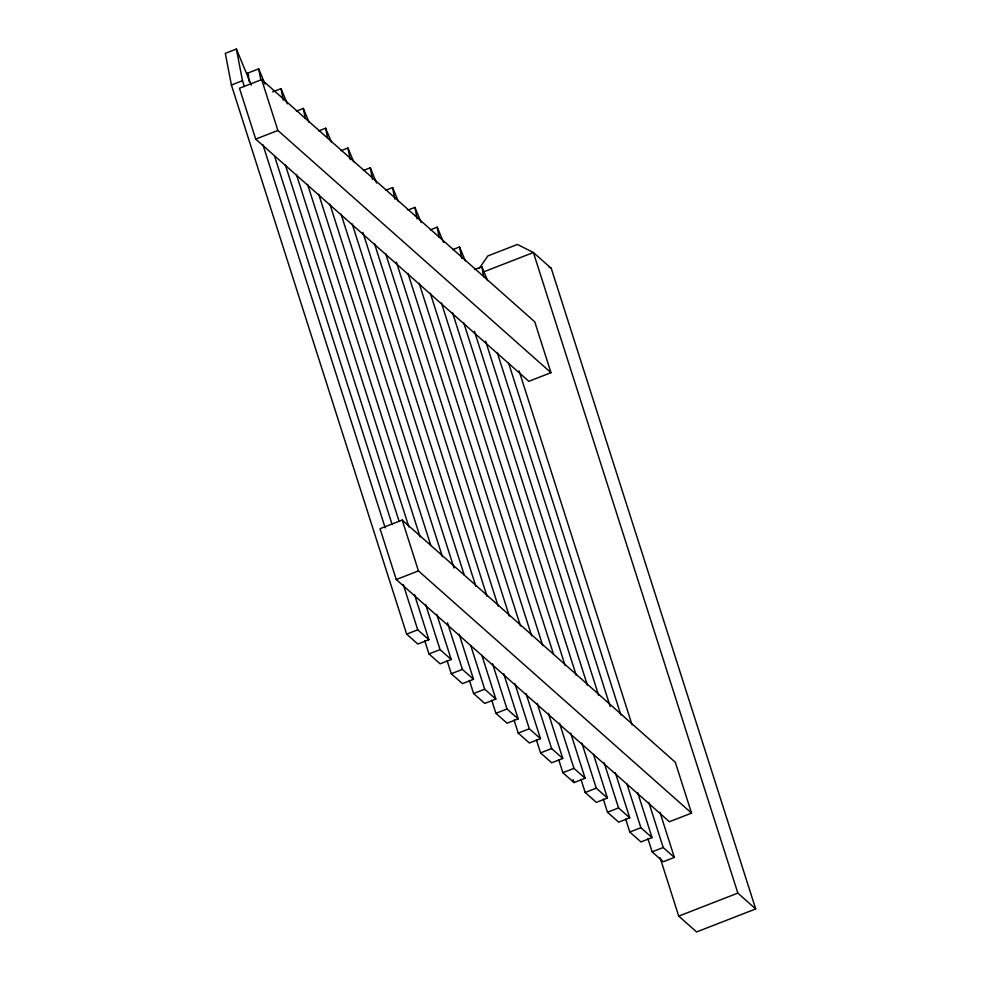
<?xml version="1.0" encoding="UTF-8"?>
<svg xmlns="http://www.w3.org/2000/svg" width="981" height="981" viewBox="0 0 981 981"><rect width="100%" height="100%" fill="white"/><g stroke="black" fill="none" stroke-linecap="round" stroke-linejoin="round"><path stroke-width="1.47" d="M479.378 268.193L487.851 255.943L517.416 244.441L533.406 252.522L551.261 268.353L755.701 908.933L696.571 931.95L678.729 916.119L660.103 857.75M251.344 85.065L236.384 49.05L225.299 53.366L231.406 85.028L406.649 634.143L417.808 644.039L428.893 639.722L414.485 594.572M249.284 81.791L247.617 73.158L258.702 68.842L265.029 84.072M231.406 85.028L242.491 80.712L236.384 49.05M261.645 79.62L239.474 88.253L255.71 139.106L528.82 381.315L550.991 372.682L534.755 321.829L261.645 79.62L277.881 130.473L550.991 372.682M272.706 91.871L281.02 88.633L287.347 103.863M296.409 111.123L303.337 108.425L309.089 122.269M255.71 139.106L277.881 130.473M318.715 130.902L325.643 128.217L331.406 142.061M341.032 150.694L347.961 147.996L353.712 161.853M363.35 170.486L370.278 167.788L376.606 183.03M385.668 190.277L392.596 187.579L398.347 201.436M407.986 210.069L414.914 207.371L421.241 222.613M430.291 229.861L437.219 227.163L443.547 242.405M452.609 249.652L459.537 246.954L465.288 260.799M474.927 269.444L481.855 266.746L487.606 280.591M482.738 272.24L533.406 252.522L737.847 893.102L755.701 908.933M402.21 520.053L380.039 528.685L396.263 579.538L669.373 821.747L691.544 813.114L675.32 762.262L402.21 520.053L418.433 570.905L691.544 813.114M396.263 579.538L418.433 570.905M406.649 634.143L417.734 629.827L428.893 639.722M428.967 653.935L440.052 649.618L451.211 659.514L440.126 663.83L428.967 653.935L424.785 640.826M451.285 673.726L462.37 669.41L473.529 679.306L462.443 683.622L451.285 673.726L447.103 660.618M473.602 693.518L484.688 689.202L495.846 699.097L484.761 703.414L473.602 693.518L469.421 680.409M495.92 713.31L507.005 708.993L518.152 718.889L507.067 723.205L495.92 713.31L491.726 700.201M518.226 733.101L529.311 728.785L540.47 738.681L529.384 742.997L518.226 733.101L514.044 719.993M540.543 752.893L551.629 748.577L562.787 758.472L551.702 762.789L540.543 752.893L536.362 739.784M562.861 772.685L573.946 768.368L585.105 778.264L574.02 782.58L562.861 772.685L558.68 759.576M585.179 792.464L596.264 788.16L607.423 798.056L596.338 802.36L585.179 792.464L580.985 779.355M607.484 812.256L618.57 807.939L629.728 817.835L618.643 822.152L607.484 812.256L603.303 799.147M629.802 832.047L640.887 827.731L652.046 837.627L640.961 841.943L629.802 832.047L625.62 818.939M652.12 851.839L663.205 847.523L674.364 857.419L663.279 861.735L652.12 851.839L647.938 838.73M678.729 916.119L737.847 893.102M548.771 266.746L551.261 268.353M247.617 73.158L248.769 75.929M519.108 370.928L632.058 724.873M659.955 812.268L674.364 857.419M508.416 362.492L620.899 714.977M648.797 802.372L663.205 847.523M497.257 352.596L610.207 706.541M637.638 792.476L652.046 837.627M485.632 341.241L598.594 695.186M626.945 784.04L640.887 827.731M474.473 331.345L587.435 685.29M615.32 772.685L629.728 817.835M463.78 322.908L576.276 675.394M604.161 762.789L618.57 807.939M452.621 313.013L565.117 665.498M593.468 754.352L607.423 798.056M441.462 303.117L553.492 654.155M581.856 742.997L596.264 788.16M430.303 293.221L542.8 645.719M570.697 733.101L585.105 778.264M419.157 283.325L531.641 635.823M559.538 723.205L573.946 768.368M573.088 779.662L574.02 782.58M407.998 273.441L520.482 625.927M548.379 713.322L562.787 758.472M396.373 262.086L509.323 616.031M537.22 703.426L551.629 748.577M385.68 253.65L498.176 606.135M526.061 693.53L540.47 738.681M374.521 243.754L487.017 596.24M514.902 683.634L529.311 728.785M362.896 232.399L475.859 586.344M503.744 673.739L518.152 718.889M352.204 223.962L464.234 574.989M492.585 663.843L507.005 708.993M341.045 214.066L454.007 568.011M481.892 655.406L495.846 699.097M329.886 204.171L442.382 556.656M470.733 645.51L484.688 689.202M318.727 194.275L430.757 545.301M459.12 634.155L473.529 679.306M307.58 184.379L420.064 536.865M447.495 622.8L462.37 669.41M296.421 174.483L408.905 526.969M436.803 614.364L451.211 659.514M285.263 164.587L399.144 521.451M425.644 604.468L440.052 649.618M274.57 156.151L392.179 524.663M242.491 80.712L244.355 86.536M262.945 144.796L385.202 527.876M403.326 584.676L417.734 629.827M481.855 266.746L483.792 276.814M459.537 246.954L461.757 258.469M437.219 227.163L439.169 237.243M414.914 207.371L417.133 218.886M392.596 187.579L394.816 199.094M370.278 167.788L372.498 179.302M347.961 147.996L350.18 159.511M325.643 128.217L327.593 138.284M303.337 108.425L305.275 118.493M281.02 88.633L283.239 100.148M258.702 68.842L260.921 80.356"/></g></svg>
